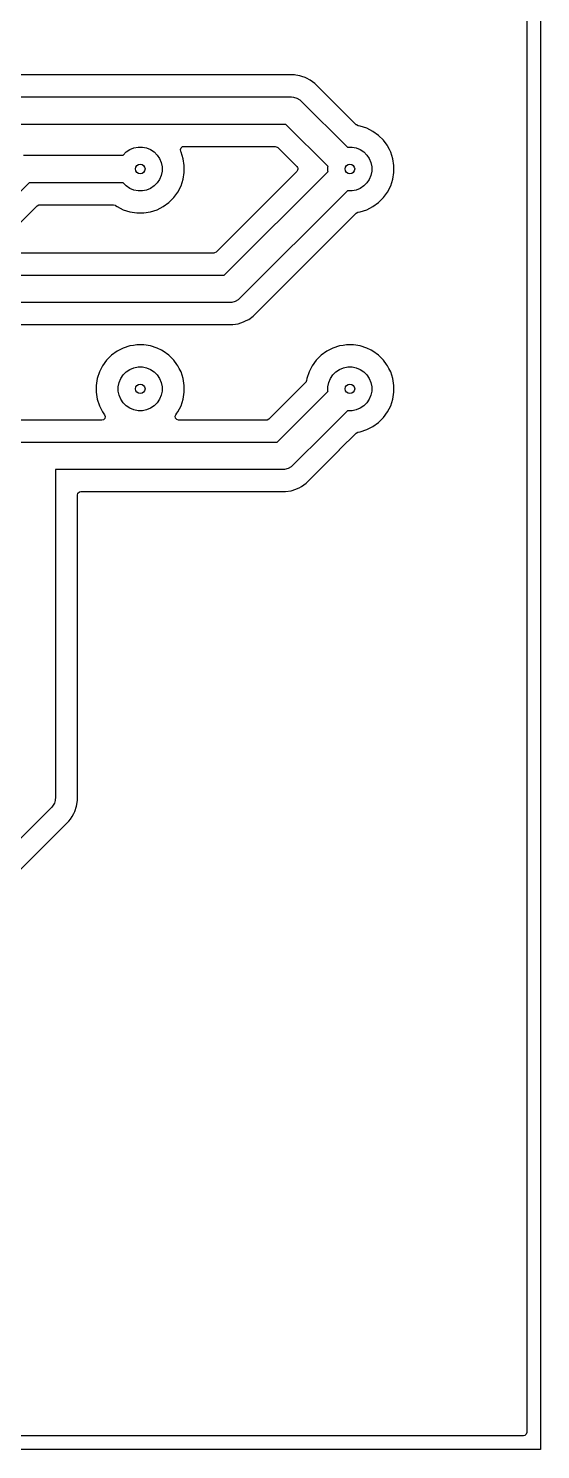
# Model space of a CAD drawing. Extents: x 20 to 124, y -124 to -20.
# Drawn here: x 105.4 to 124, y -124 to -72.3 of the extents above; entities that cross this region are included whole.
import ezdxf

# ---------------------------------------------------------------- set-up
doc = ezdxf.new("R2010")
doc.units = 0
doc.layers.add('BLACK', color=7, linetype='CONTINUOUS')
doc.layers.add('WHITE', color=7, linetype='CONTINUOUS')

msp = doc.modelspace()

# ---------------------------------------------------------------- linework, layer by layer
at = {"layer": 'BLACK', "linetype": 'CONTINUOUS'}
for p, q in [((123.4995, -20.6245), (123.4995, -123.3755)), ((115.053752, -73.9847), (98.116148, -73.9847)), ((115.10062, -73.992123), (115.053752, -73.9847)), ((115.255932, -74.016722), (115.10062, -73.992123)), ((115.255935, -74.016723), (115.255932, -74.016722)), ((115.319821, -74.037481), (115.255935, -74.016723)), ((115.450619, -74.07998), (115.319821, -74.037481)), ((115.45062, -74.07998), (115.450619, -74.07998)), ((115.450621, -74.079981), (115.45062, -74.07998)), ((115.499518, -74.104895), (115.450621, -74.079981)), ((115.499521, -74.104897), (115.499518, -74.104895)), ((115.633011, -74.172913), (115.499521, -74.104897)), ((115.798619, -74.293234), (115.633011, -74.172913)), ((115.798621, -74.293236), (115.798619, -74.293234)), ((117.302608, -75.797223), (115.798621, -74.293236)), ((98.2185, -74.7852), (114.9514, -74.7852)), ((114.9514, -74.7852), (115.016648, -74.789477)), ((115.016648, -74.789477), (115.016663, -74.789477)), ((115.016663, -74.789477), (115.142742, -74.82326)), ((115.142742, -74.82326), (115.255781, -74.888523)), ((115.255781, -74.888523), (115.255796, -74.888538)), ((115.255796, -74.888538), (115.304953, -74.931647)), ((115.304953, -74.931647), (116.983921, -76.610615)), ((114.744294, -75.7852), (98.425607, -75.7852)), ((116.276815, -77.317721), (114.744294, -75.7852)), ((117.307755, -75.802085), (117.302608, -75.797223)), ((117.370889, -75.832015), (117.307755, -75.802085)), ((117.445983, -75.843909), (117.370889, -75.832015)), ((117.561438, -75.881423), (117.445983, -75.843909)), ((117.685579, -75.921759), (117.561438, -75.881423)), ((117.910045, -76.03613), (117.685579, -75.921759)), ((117.910047, -76.036131), (117.910045, -76.03613)), ((117.910048, -76.036132), (117.910047, -76.036131)), ((118.113849, -76.184201), (117.910048, -76.036132)), ((118.113854, -76.184205), (118.113849, -76.184201)), ((118.291994, -76.362345), (118.113854, -76.184205)), ((118.291998, -76.36235), (118.291994, -76.362345)), ((118.421152, -76.540117), (118.291998, -76.36235)), ((105.2031, -76.905), (108.827771, -76.905)), ((108.827771, -76.905), (108.832792, -76.897485)), ((108.832792, -76.897485), (108.943685, -76.786592)), ((108.943685, -76.786592), (109.074083, -76.699463)), ((109.074083, -76.699463), (109.218972, -76.639448)), ((109.218972, -76.639448), (109.372786, -76.608852)), ((109.372786, -76.608852), (109.529614, -76.608852)), ((109.529614, -76.608852), (109.683428, -76.639448)), ((109.683428, -76.639448), (109.828317, -76.699463)), ((109.828317, -76.699463), (109.958715, -76.786592)), ((109.958715, -76.786592), (110.069608, -76.897485)), ((110.069608, -76.897485), (110.156737, -77.027883)), ((110.156737, -77.027883), (110.216752, -77.172772)), ((110.908998, -76.697324), (110.935275, -76.632584)), ((110.921894, -76.765994), (110.908998, -76.697324)), ((110.934438, -76.790613), (110.921894, -76.765994)), ((110.934439, -76.790618), (110.934438, -76.790613)), ((110.934441, -76.790621), (110.934439, -76.790618)), ((111.01229, -77.030215), (110.934441, -76.790621)), ((110.935275, -76.632584), (110.992382, -76.592328)), ((110.992382, -76.592328), (111.032379, -76.5857)), ((111.0517, -77.279038), (111.01229, -77.030215)), ((111.032379, -76.5857), (114.361353, -76.5857)), ((114.361353, -76.5857), (114.428392, -76.605385)), ((114.428392, -76.605385), (114.449034, -76.622019)), ((114.449034, -76.622019), (115.013931, -77.186916)), ((116.983921, -76.610615), (116.992786, -76.608852)), ((116.992786, -76.608852), (117.149614, -76.608852)), ((117.149614, -76.608852), (117.303428, -76.639448)), ((117.303428, -76.639448), (117.448317, -76.699463)), ((117.448317, -76.699463), (117.578715, -76.786592)), ((117.578715, -76.786592), (117.689608, -76.897485)), ((117.689608, -76.897485), (117.776737, -77.027883)), ((117.776737, -77.027883), (117.836752, -77.172772)), ((118.44007, -76.566155), (118.421152, -76.540117)), ((118.506904, -76.697324), (118.44007, -76.566155)), ((118.554439, -76.790616), (118.506904, -76.697324)), ((118.554439, -76.790618), (118.554439, -76.790616)), ((118.554441, -76.790621), (118.554439, -76.790618)), ((118.63229, -77.030215), (118.554441, -76.790621)), ((118.6717, -77.279038), (118.63229, -77.030215)), ((110.216752, -77.172772), (110.247348, -77.326586)), ((110.247348, -77.483414), (110.216752, -77.637228)), ((110.247348, -77.326586), (110.247348, -77.483414)), ((111.01229, -77.779785), (111.0517, -77.530962)), ((111.0517, -77.530962), (111.0517, -77.279038)), ((115.144183, -77.492831), (112.208834, -80.428181)), ((112.504094, -81.265), (116.276815, -77.492278)), ((115.013931, -77.186916), (115.018262, -77.191257)), ((115.018262, -77.191257), (115.019034, -77.192319)), ((115.019034, -77.192319), (115.14385, -77.317135)), ((115.14385, -77.317135), (115.144284, -77.31757)), ((115.172382, -77.448953), (115.144183, -77.492831)), ((115.144284, -77.31757), (115.161065, -77.348386)), ((115.161065, -77.348386), (115.177668, -77.378792)), ((115.172634, -77.448618), (115.172382, -77.448953)), ((115.172638, -77.448554), (115.172634, -77.448618)), ((115.172684, -77.448484), (115.172638, -77.448554)), ((115.175147, -77.414029), (115.172684, -77.448484)), ((115.177699, -77.378932), (115.175147, -77.414029)), ((115.177668, -77.378792), (115.177662, -77.378865)), ((115.177662, -77.378865), (115.177699, -77.378932)), ((116.275052, -77.326586), (116.276815, -77.317721)), ((116.275052, -77.483414), (116.275052, -77.326586)), ((116.276815, -77.492278), (116.275052, -77.483414)), ((117.836752, -77.172772), (117.867348, -77.326586)), ((117.867348, -77.483414), (117.836752, -77.637228)), ((117.867348, -77.326586), (117.867348, -77.483414)), ((118.63229, -77.779785), (118.6717, -77.530962)), ((118.6717, -77.530962), (118.6717, -77.279038)), ((105.410206, -77.905), (101.915075, -81.40013)), ((108.827771, -77.905), (105.410206, -77.905)), ((108.832792, -77.912515), (108.827771, -77.905)), ((108.943685, -78.023408), (108.832792, -77.912515)), ((109.074083, -78.110537), (108.943685, -78.023408)), ((109.958715, -78.023408), (109.828317, -78.110537)), ((110.069608, -77.912515), (109.958715, -78.023408)), ((110.156737, -77.782117), (110.069608, -77.912515)), ((110.216752, -77.637228), (110.156737, -77.782117)), ((110.82007, -78.243845), (110.934441, -78.019379)), ((110.934441, -78.019379), (111.01229, -77.779785)), ((117.578715, -78.023408), (117.448317, -78.110537)), ((117.689608, -77.912515), (117.578715, -78.023408)), ((117.776737, -77.782117), (117.689608, -77.912515)), ((117.836752, -77.637228), (117.776737, -77.782117)), ((118.44007, -78.243845), (118.554441, -78.019379)), ((118.554441, -78.019379), (118.63229, -77.779785)), ((109.218972, -78.170552), (109.074083, -78.110537)), ((109.372786, -78.201148), (109.218972, -78.170552)), ((109.529614, -78.201148), (109.372786, -78.201148)), ((109.683428, -78.170552), (109.529614, -78.201148)), ((109.828317, -78.110537), (109.683428, -78.170552)), ((110.493856, -78.625793), (110.671993, -78.447656)), ((110.671993, -78.447656), (110.82007, -78.243845)), ((116.983921, -78.199384), (113.064753, -82.118553)), ((116.992786, -78.201148), (116.983921, -78.199384)), ((117.149614, -78.201148), (116.992786, -78.201148)), ((117.303428, -78.170552), (117.149614, -78.201148)), ((117.448317, -78.110537), (117.303428, -78.170552)), ((118.113856, -78.625793), (118.291993, -78.447656)), ((118.291993, -78.447656), (118.44007, -78.243845)), ((104.330245, -80.117037), (105.705465, -78.741819)), ((105.705465, -78.741819), (105.766788, -78.708334)), ((105.766788, -78.708334), (105.793146, -78.7055)), ((105.793146, -78.7055), (108.477962, -78.7055)), ((108.477962, -78.7055), (108.545001, -78.725185)), ((108.545001, -78.725185), (108.550837, -78.729175)), ((108.550837, -78.729175), (108.612355, -78.77387)), ((108.612355, -78.77387), (108.718406, -78.827905)), ((108.718406, -78.827905), (108.836816, -78.888239)), ((108.836816, -78.888239), (108.836818, -78.888239)), ((108.836818, -78.888239), (108.836821, -78.888241)), ((108.836821, -78.888241), (109.076415, -78.96609)), ((109.076415, -78.96609), (109.325238, -79.0055)), ((109.325238, -79.0055), (109.325239, -79.0055)), ((109.325239, -79.0055), (109.577161, -79.0055)), ((109.577161, -79.0055), (109.577162, -79.0055)), ((109.577162, -79.0055), (109.825985, -78.96609)), ((109.825985, -78.96609), (110.065579, -78.888241)), ((110.065579, -78.888241), (110.290045, -78.77387)), ((110.290045, -78.77387), (110.493856, -78.625793)), ((113.558419, -82.756966), (117.30261, -79.012773)), ((117.30261, -79.012773), (117.363931, -78.97929)), ((117.363931, -78.97929), (117.370845, -78.97799)), ((117.370845, -78.97799), (117.445985, -78.96609)), ((117.445985, -78.96609), (117.685579, -78.888241)), ((117.685579, -78.888241), (117.910045, -78.77387)), ((117.910045, -78.77387), (118.113856, -78.625793)), ((112.121153, -80.4645), (104.689372, -80.4645)), ((112.147511, -80.461666), (112.121153, -80.4645)), ((112.208834, -80.428181), (112.147511, -80.461666)), ((104.356753, -81.265), (112.504094, -81.265)), ((113.015581, -82.161677), (112.902542, -82.22694)), ((113.015596, -82.161661), (113.015581, -82.161677)), ((113.064753, -82.118553), (113.015596, -82.161661)), ((112.7112, -82.265), (104.356753, -82.265)), ((112.776448, -82.260723), (112.7112, -82.265)), ((112.776463, -82.260723), (112.776448, -82.260723)), ((112.902542, -82.22694), (112.776463, -82.260723)), ((104.689372, -83.0655), (112.813551, -83.0655)), ((112.813551, -83.0655), (112.813552, -83.0655)), ((112.813552, -83.0655), (113.015735, -83.033477)), ((113.015735, -83.033477), (113.113076, -83.001848)), ((113.113076, -83.001848), (113.210419, -82.97022)), ((113.210419, -82.97022), (113.301614, -82.923753)), ((113.301614, -82.923753), (113.392811, -82.877287)), ((113.392811, -82.877287), (113.558419, -82.756966)), ((108.408545, -84.184205), (108.230408, -84.362343)), ((108.40855, -84.184201), (108.408545, -84.184205)), ((108.612351, -84.036132), (108.40855, -84.184201)), ((108.836816, -83.92176), (108.612351, -84.036132)), ((109.076414, -83.84391), (108.836816, -83.92176)), ((109.200826, -83.824205), (109.076414, -83.84391)), ((109.325238, -83.8045), (109.200826, -83.824205)), ((109.577162, -83.8045), (109.325238, -83.8045)), ((109.825985, -83.84391), (109.577162, -83.8045)), ((110.065583, -83.92176), (109.825985, -83.84391)), ((110.219947, -84.000413), (110.065583, -83.92176)), ((110.290045, -84.03613), (110.219947, -84.000413)), ((110.290047, -84.036131), (110.290045, -84.03613)), ((110.290048, -84.036132), (110.290047, -84.036131)), ((110.493849, -84.184201), (110.290048, -84.036132)), ((110.493854, -84.184205), (110.493849, -84.184201)), ((110.671992, -84.362343), (110.493854, -84.184205)), ((116.028545, -84.184205), (115.850408, -84.362343)), ((116.02855, -84.184201), (116.028545, -84.184205)), ((116.232351, -84.036132), (116.02855, -84.184201)), ((116.456816, -83.92176), (116.232351, -84.036132)), ((116.696414, -83.84391), (116.456816, -83.92176)), ((116.820826, -83.824205), (116.696414, -83.84391)), ((116.945238, -83.8045), (116.820826, -83.824205)), ((117.197162, -83.8045), (116.945238, -83.8045)), ((117.445985, -83.84391), (117.197162, -83.8045)), ((117.685583, -83.92176), (117.445985, -83.84391)), ((117.839947, -84.000413), (117.685583, -83.92176)), ((117.910045, -84.03613), (117.839947, -84.000413)), ((117.910047, -84.036131), (117.910045, -84.03613)), ((117.910048, -84.036132), (117.910047, -84.036131)), ((118.113849, -84.184201), (117.910048, -84.036132)), ((118.113854, -84.184205), (118.113849, -84.184201)), ((118.291992, -84.362343), (118.113854, -84.184205)), ((107.96796, -84.790616), (107.89011, -85.030214)), ((108.082332, -84.566151), (107.96796, -84.790616)), ((108.230401, -84.36235), (108.082332, -84.566151)), ((108.230408, -84.362343), (108.230401, -84.36235)), ((108.832792, -84.897485), (108.943685, -84.786592)), ((108.943685, -84.786592), (109.074083, -84.699463)), ((109.074083, -84.699463), (109.218972, -84.639448)), ((109.218972, -84.639448), (109.372786, -84.608852)), ((109.372786, -84.608852), (109.529614, -84.608852)), ((109.529614, -84.608852), (109.683428, -84.639448)), ((109.683428, -84.639448), (109.828317, -84.699463)), ((109.828317, -84.699463), (109.958715, -84.786592)), ((109.958715, -84.786592), (110.069608, -84.897485)), ((110.671998, -84.36235), (110.671992, -84.362343)), ((110.787621, -84.521493), (110.671998, -84.36235)), ((110.82007, -84.566155), (110.787621, -84.521493)), ((110.869883, -84.663919), (110.82007, -84.566155)), ((110.934439, -84.790616), (110.869883, -84.663919)), ((110.934439, -84.790618), (110.934439, -84.790616)), ((110.934441, -84.790621), (110.934439, -84.790618)), ((111.01229, -85.030215), (110.934441, -84.790621)), ((115.58796, -84.790618), (115.510109, -85.030217)), ((115.702332, -84.566151), (115.58796, -84.790618)), ((115.850401, -84.36235), (115.702332, -84.566151)), ((115.850408, -84.362343), (115.850401, -84.36235)), ((116.452792, -84.897485), (116.563685, -84.786592)), ((116.563685, -84.786592), (116.694083, -84.699463)), ((116.694083, -84.699463), (116.838972, -84.639448)), ((116.838972, -84.639448), (116.992786, -84.608852)), ((116.992786, -84.608852), (117.149614, -84.608852)), ((117.149614, -84.608852), (117.303428, -84.639448)), ((117.303428, -84.639448), (117.448317, -84.699463)), ((117.448317, -84.699463), (117.578715, -84.786592)), ((117.578715, -84.786592), (117.689608, -84.897485)), ((118.291998, -84.36235), (118.291992, -84.362343)), ((118.407621, -84.521493), (118.291998, -84.36235)), ((118.44007, -84.566155), (118.407621, -84.521493)), ((118.489883, -84.663919), (118.44007, -84.566155)), ((118.554439, -84.790616), (118.489883, -84.663919)), ((118.554439, -84.790618), (118.554439, -84.790616)), ((118.554441, -84.790621), (118.554439, -84.790618)), ((118.63229, -85.030215), (118.554441, -84.790621)), ((107.89011, -85.030214), (107.8507, -85.279038)), ((107.8507, -85.279038), (107.8507, -85.530961)), ((108.655052, -85.326586), (108.685648, -85.172772)), ((108.685648, -85.172772), (108.745663, -85.027883)), ((108.745663, -85.027883), (108.832792, -84.897485)), ((110.069608, -84.897485), (110.156737, -85.027883)), ((110.156737, -85.027883), (110.216752, -85.172772)), ((110.216752, -85.172772), (110.247348, -85.326586)), ((111.0517, -85.279038), (111.01229, -85.030215)), ((111.0517, -85.530962), (111.0517, -85.279038)), ((115.463423, -85.17359), (114.130234, -86.506781)), ((115.468285, -85.168443), (115.463423, -85.17359)), ((115.498215, -85.105309), (115.468285, -85.168443)), ((115.510109, -85.030217), (115.498215, -85.105309)), ((116.275052, -85.326586), (116.305648, -85.172772)), ((116.305648, -85.172772), (116.365663, -85.027883)), ((116.365663, -85.027883), (116.452792, -84.897485)), ((117.689608, -84.897485), (117.776737, -85.027883)), ((117.776737, -85.027883), (117.836752, -85.172772)), ((117.836752, -85.172772), (117.867348, -85.326586)), ((118.6717, -85.279038), (118.63229, -85.030215)), ((118.6717, -85.530962), (118.6717, -85.279038)), ((107.8507, -85.530961), (107.89011, -85.779785)), ((107.89011, -85.779785), (107.96796, -86.019383)), ((108.655052, -85.483414), (108.655052, -85.326586)), ((108.685648, -85.637228), (108.655052, -85.483414)), ((108.745663, -85.782117), (108.685648, -85.637228)), ((108.832792, -85.912515), (108.745663, -85.782117)), ((110.156737, -85.782117), (110.069608, -85.912515)), ((110.216752, -85.637228), (110.156737, -85.782117)), ((110.247348, -85.483414), (110.216752, -85.637228)), ((110.247348, -85.326586), (110.247348, -85.483414)), ((110.934441, -86.019379), (111.01229, -85.779785)), ((111.01229, -85.779785), (111.0517, -85.530962)), ((114.425494, -87.3436), (116.276815, -85.492277)), ((116.275052, -85.483414), (116.275052, -85.326586)), ((116.276815, -85.492277), (116.275052, -85.483414)), ((117.776737, -85.782117), (117.689608, -85.912515)), ((117.836752, -85.637228), (117.776737, -85.782117)), ((117.867348, -85.483414), (117.836752, -85.637228)), ((117.867348, -85.326586), (117.867348, -85.483414)), ((118.554441, -86.019379), (118.63229, -85.779785)), ((118.63229, -85.779785), (118.6717, -85.530962)), ((107.96796, -86.019383), (108.082332, -86.243848)), ((108.082332, -86.243848), (108.156705, -86.346215)), ((108.156705, -86.346215), (108.180185, -86.412021)), ((108.943685, -86.023408), (108.832792, -85.912515)), ((109.074083, -86.110537), (108.943685, -86.023408)), ((109.218972, -86.170552), (109.074083, -86.110537)), ((109.372786, -86.201148), (109.218972, -86.170552)), ((109.529614, -86.201148), (109.372786, -86.201148)), ((109.683428, -86.170552), (109.529614, -86.201148)), ((109.828317, -86.110537), (109.683428, -86.170552)), ((109.958715, -86.023408), (109.828317, -86.110537)), ((110.069608, -85.912515), (109.958715, -86.023408)), ((110.723275, -86.401453), (110.745695, -86.346215)), ((110.745695, -86.346215), (110.787622, -86.288506)), ((110.787622, -86.288506), (110.82007, -86.243845)), ((110.82007, -86.243845), (110.934441, -86.019379)), ((116.984005, -86.199401), (116.205553, -86.977853)), ((116.992786, -86.201148), (116.984005, -86.199401)), ((117.149614, -86.201148), (116.992786, -86.201148)), ((117.303428, -86.170552), (117.149614, -86.201148)), ((117.448317, -86.110537), (117.303428, -86.170552)), ((117.578715, -86.023408), (117.448317, -86.110537)), ((117.689608, -85.912515), (117.578715, -86.023408)), ((118.291993, -86.447656), (118.44007, -86.243845)), ((118.44007, -86.243845), (118.554441, -86.019379)), ((108.056387, -86.5431), (103.338146, -86.5431)), ((108.114253, -86.52877), (108.056387, -86.5431)), ((108.164359, -86.480075), (108.114253, -86.52877)), ((108.180185, -86.412021), (108.164359, -86.480075)), ((110.733219, -86.470611), (110.723275, -86.401453)), ((110.778974, -86.523415), (110.733219, -86.470611)), ((110.846013, -86.5431), (110.778974, -86.523415)), ((114.042553, -86.5431), (110.846013, -86.5431)), ((114.068911, -86.540266), (114.042553, -86.5431)), ((114.130234, -86.506781), (114.068911, -86.540266)), ((117.685579, -86.888241), (117.910045, -86.77387)), ((117.910045, -86.77387), (118.113856, -86.625793)), ((118.113856, -86.625793), (118.291993, -86.447656)), ((102.955207, -87.3436), (105.8683, -87.3436)), ((105.8683, -87.3436), (114.425494, -87.3436)), ((116.204744, -86.978562), (114.986153, -88.197153)), ((116.205553, -86.977853), (116.204744, -86.978562)), ((116.699219, -87.616266), (117.302729, -87.012754)), ((117.302729, -87.012754), (117.36405, -86.979271)), ((117.36405, -86.979271), (117.370969, -86.97797)), ((117.370969, -86.97797), (117.445985, -86.96609)), ((117.445985, -86.96609), (117.685579, -86.888241)), ((115.479819, -88.835566), (116.695065, -87.620318)), ((116.695065, -87.620318), (116.696374, -87.61911)), ((116.696374, -87.61911), (116.699215, -87.616268)), ((116.699215, -87.616268), (116.699219, -87.616266)), ((114.6326, -88.3436), (106.3683, -88.3436)), ((106.3683, -88.3436), (106.3683, -100.2852)), ((114.697848, -88.339323), (114.6326, -88.3436)), ((114.697863, -88.339323), (114.697848, -88.339323)), ((114.823942, -88.30554), (114.697863, -88.339323)), ((114.936981, -88.240277), (114.823942, -88.30554)), ((114.936996, -88.240261), (114.936981, -88.240277)), ((114.986153, -88.197153), (114.936996, -88.240261)), ((115.314211, -88.955887), (115.479819, -88.835566)), ((107.1688, -89.2681), (107.188485, -89.201061)), ((107.1688, -100.182848), (107.1688, -89.2681)), ((107.188485, -89.201061), (107.241289, -89.155306)), ((107.241289, -89.155306), (107.2928, -89.1441)), ((107.2928, -89.1441), (114.734951, -89.1441)), ((114.734951, -89.1441), (114.734952, -89.1441)), ((114.734952, -89.1441), (114.937135, -89.112077)), ((114.937135, -89.112077), (115.103461, -89.058034)), ((115.103461, -89.058034), (115.131819, -89.04882)), ((115.131819, -89.04882), (115.223014, -89.002353)), ((115.223014, -89.002353), (115.314211, -88.955887)), ((106.3683, -100.2852), (106.364023, -100.350447)), ((107.1688, -100.387551), (107.1688, -100.182848)), ((106.221854, -100.638753), (103.156353, -103.704253)), ((106.264969, -100.589588), (106.221854, -100.638753)), ((106.264977, -100.589581), (106.264969, -100.589588)), ((106.33024, -100.476542), (106.264977, -100.589581)), ((106.354085, -100.387551), (106.33024, -100.476542)), ((106.364023, -100.350463), (106.354085, -100.387551)), ((106.364023, -100.350447), (106.364023, -100.350463)), ((107.039091, -100.85199), (107.073521, -100.784418)), ((107.073521, -100.784418), (107.136777, -100.589734)), ((107.136777, -100.589734), (107.1688, -100.387551)), ((103.650019, -104.342666), (106.70845, -101.284232)), ((106.70845, -101.284232), (106.708457, -101.284227)), ((106.708457, -101.284227), (106.715517, -101.277167)), ((106.715517, -101.277167), (106.715519, -101.277166)), ((106.715519, -101.277166), (106.860266, -101.132419)), ((106.860266, -101.132419), (106.860268, -101.132415)), ((106.860268, -101.132415), (106.860271, -101.132413)), ((106.860271, -101.132413), (106.913032, -101.05979)), ((106.913032, -101.05979), (106.980587, -100.96681)), ((106.980587, -100.96681), (107.039091, -100.85199)), ((123.3755, -123.4995), (20.6245, -123.4995)), ((123.427011, -123.488294), (123.3755, -123.4995)), ((123.479815, -123.442539), (123.427011, -123.488294)), ((123.4995, -123.3755), (123.479815, -123.442539))]:
    msp.add_line(p, q, dxfattribs=at)
at = {"layer": 'BLACK'}
for centre in [(109.4512, -77.405), (117.0712, -77.405), (109.4512, -85.405), (117.0712, -85.405)]:
    msp.add_circle(centre, 0.175, dxfattribs=at)
at = {"layer": 'WHITE', "linetype": 'CONTINUOUS'}
for p, q in [((124, -20), (124, -124)), ((124, -124), (20, -124))]:
    msp.add_line(p, q, dxfattribs=at)
at = {"layer": 'WHITE'}
for centre in [(109.4512, -77.405), (117.0712, -77.405), (109.4512, -85.405), (117.0712, -85.405)]:
    msp.add_circle(centre, 0.175, dxfattribs=at)

doc.saveas('drawing.dxf')
